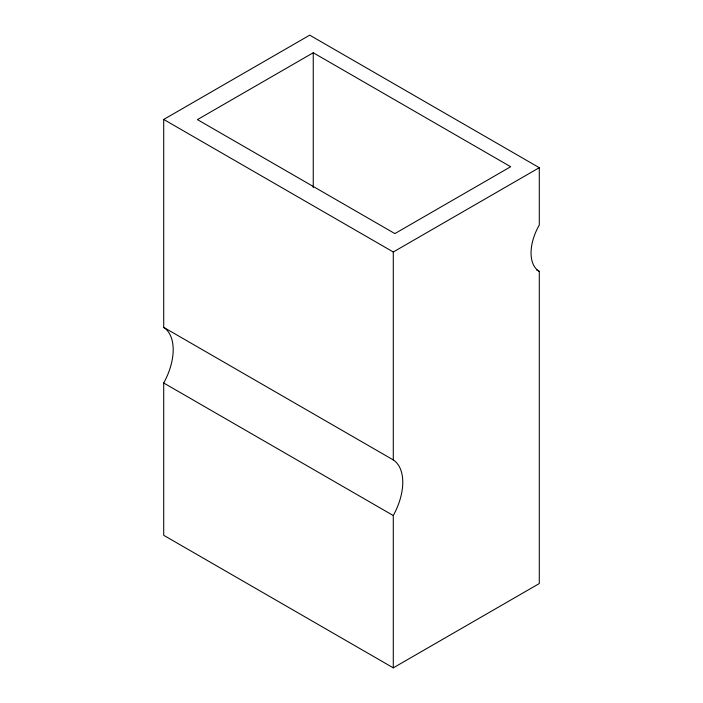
<?xml version="1.0" encoding="UTF-8"?>
<svg xmlns="http://www.w3.org/2000/svg" width="703" height="703" viewBox="0 0 703 703"><rect width="100%" height="100%" fill="white"/><g stroke="black" fill="none" stroke-linecap="round" stroke-linejoin="round"><path stroke-width="1.05" d="M163.711 119.448L309.715 35.15L539.289 167.692L539.289 225.004A40.475 23.375 -60 0 0 539.289 271.402L539.289 583.552L393.285 667.85L163.711 535.308L163.711 382.994A49.957 28.841 -60 0 0 163.711 327.378L163.711 119.448L393.285 251.99L539.289 167.692M313.248 52.751L197.446 119.615L394.866 233.589L510.668 166.734L313.248 52.751L313.248 187.534M536.442 269.759L539.289 271.402M163.711 327.378L393.285 459.92A49.957 28.841 -60 0 1 393.285 515.545L393.285 667.85M163.711 382.994L393.285 515.545M393.285 251.99L393.285 459.92"/></g></svg>
